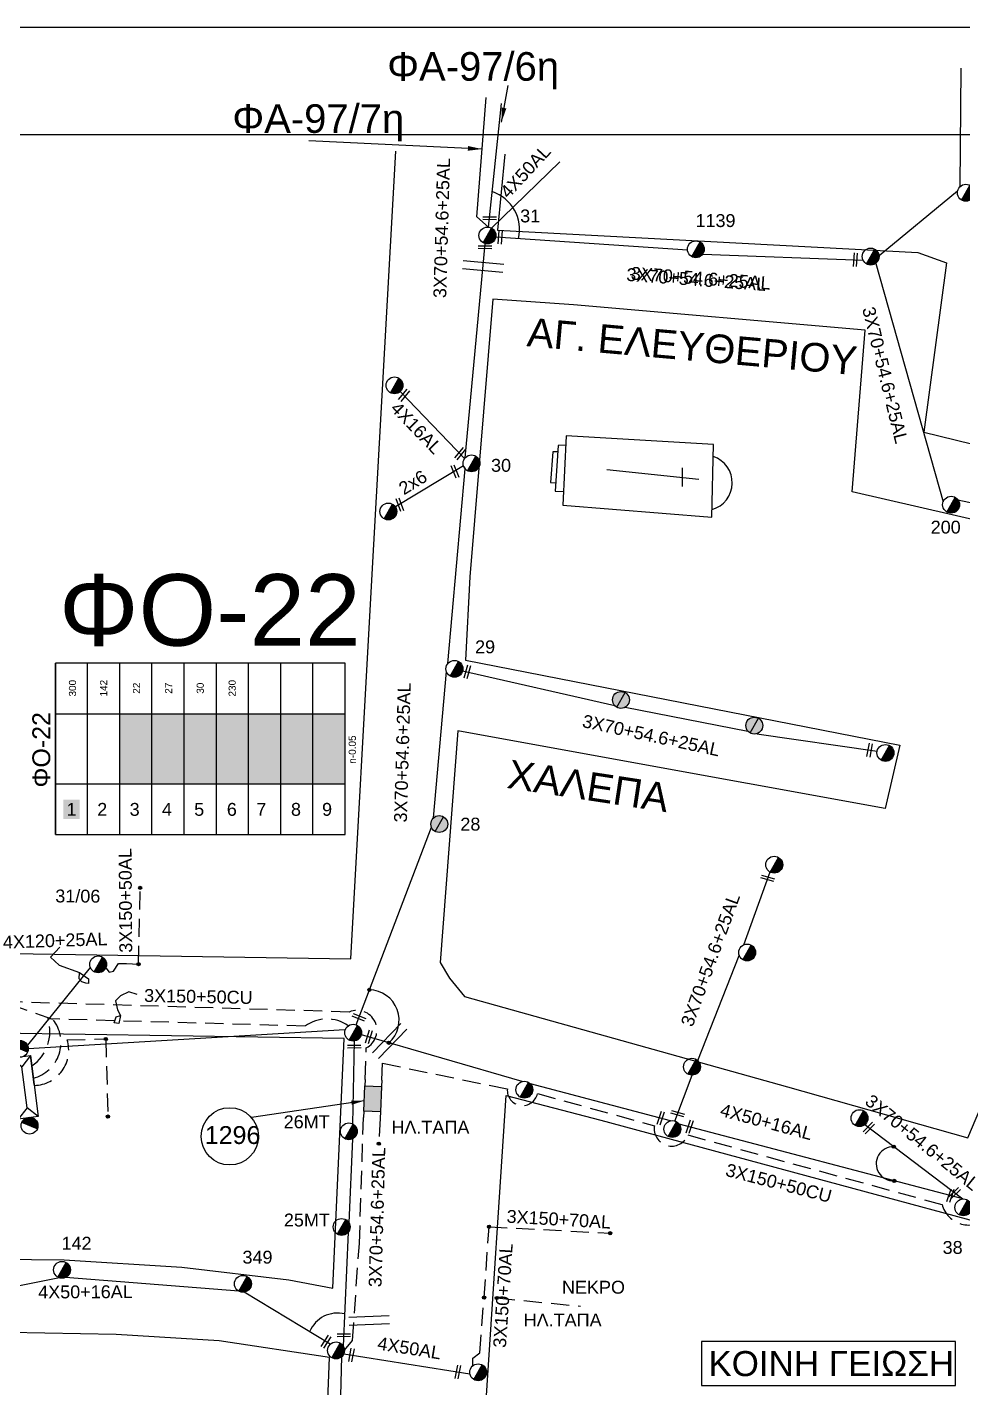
# Model space of a CAD drawing. Header units: millimetres. Extents: x 5016 to 7282, y 2879 to 3911.
# Drawn here: x 5599.3 to 5730.1, y 3714.8 to 3905 of the extents above; entities that cross this region are included whole.
import ezdxf
from ezdxf.enums import TextEntityAlignment as Align

# ---------------------------------------------------------------- set-up
doc = ezdxf.new("R2010")
doc.units = ezdxf.units.MM
doc.linetypes.add('DASHED', pattern=[19.05, 12.7, -6.35])
for name, color, linetype in [('Link Box 4 Διευθύνσεων', 7, 'Continuous'), ('Άγνωστα', 7, 'Continuous'), ('Ασφαλειοκιβώτια Χ.Τ 9 αναχωρήσεων', 7, 'Continuous'), ('Γέφυρες Εναέριου Δικτύου', 7, 'Continuous'), ('Γυμνά εναέρια ΧΤ (3Φ)   4x16AL', 7, 'Continuous'), ('Γυμνά εναέρια ΧΤ (3Φ)   4x50AL', 7, 'Continuous'), ('Γυμνά εναέρια ΧΤ και ΦΟΠ (3Φ)   4x50+16AL', 7, 'Continuous'), ('Επιγραφές - Σχήματα', 7, 'Continuous'), ('Καλώδια ΧΤ   3x150+50AL', 7, 'DASHED'), ('Καλώδια ΧΤ   3x150+50CU', 7, 'DASHED'), ('Μηχανική τομή', 7, 'Continuous'), ('Στύλος Ξύλινος', 7, 'Continuous'), ('Στύλος Ξύλινος @ 1', 7, 'Continuous'), ('Στύλος ΦΜ', 7, 'Continuous'), ('Στύλος ΦΜ @ 1', 7, 'Continuous'), ('Συνδέσεις', 7, 'Continuous'), ('Συνεστραμμένα ΧΤ   3x70+54.6+25 AL', 7, 'SYN_LINE'), ('Συνεστραμμένα ΧΤ   4x120+25 AL', 7, 'SYN_LINE'), ('Τομή', 7, 'Continuous'), ('Υποσταθμός εναέριος 2 στύλων', 7, 'Continuous'), ('Υποσταθμός πόλεως', 7, 'Continuous'), ('Υπόβαθρο ΔΕΗ', 7, 'Continuous'), ('Υπόγεια καλώδια Δικτύου ΧΤ και Παρ. ΧΤ - 3X150+70 AL', 7, 'DASHED')]:
    doc.layers.add(name, color=color, linetype=linetype)
doc.styles.get("Standard").update_dxf_attribs({"font": 'ARIAL.TTF'})
doc.linetypes.add('SYN_LINE', pattern='A,0.5,-0.0001,["/\\/\\/\\/",Standard,S=0.1,R=0,X=0,Y=-0.05],-0.25', length=0.7501)
doc.dimstyles.new('ISO-25', dxfattribs={"dimtxt": 2.5, "dimasz": 1.8, "dimexe": 1.25, "dimexo": 0.625, "dimtad": 1, "dimtxsty": 'Standard', "dimcen": 1.8, "dimadec": 0, "dimazin": 0, "dimtfac": 1, "dimtmove": 0, "dimatfit": 3, "dimfxl": 1.25, "dimarcsym": 0})

# ---------------------------------------------------------------- blocks, each defined once
blk = doc.blocks.new('ΥΠΑΡΧΩΝ ΤΣΙΜΕΝΤΕΝΙΟΣ ΣΤΥΛΟΣ')
at = {"layer": 'Στύλος ΦΜ'}
blk.add_hatch(color=7, dxfattribs=at).paths.add_polyline_path([(-1.29, -2.28, 0.574793), (2.62, 0, 0.268822), (1.3, 2.27)])
at = {"layer": 'Στύλος ΦΜ', "color": 7}
blk.add_line((-1.29, -2.28), (1.3, 2.27), dxfattribs=at)
blk.add_circle((0, 0), 2.62, dxfattribs=at)
at = {"layer": 'Στύλος ΦΜ', "flags": 4}
for tag, p in [('ΑΡΙΘΜΟΣ', (-4.68, 8.05)), ('ΤΥΠΟΣ', (-4.91, 3.03))]:
    blk.add_attdef(tag, p, '', height=4, dxfattribs=at)
blk = doc.blocks.new('ΥΠΟΣΤΑΘΜΟΣ ΕΝΑΕΡΙΟΣ ΕΠΙ 2 ΣΤΥΛΩΝ')
at = {"layer": 'Υποσταθμός εναέριος 2 στύλων', "linetype": 'Continuous'}
for points in [[(-11.97, -2.11, 0.574793), (-8.45, -0.07, 0.268822), (-9.64, 1.98)], [(9.68, -2.15, 0.574793), (13.19, -0.1, 0.268822), (12.01, 1.95)]]:
    blk.add_hatch(color=256, dxfattribs=at).paths.add_polyline_path(points)
for p, q in [((-11.97, -2.11), (-9.64, 1.98)), ((9.68, -2.15), (12.01, 1.95))]:
    blk.add_line(p, q, dxfattribs=at)
for centre in [(-10.81, -0.07), (10.84, -0.1)]:
    blk.add_circle(centre, 2.36, dxfattribs=at)
at = {"layer": 'Υποσταθμός πόλεως', "linetype": 'Continuous', "ltscale": 40}
blk.add_lwpolyline([(-8.57, 2.82), (8.57, 2.82), (8.57, -2.82), (-8.57, -2.82)], close=True, dxfattribs=at)
for points in [[(-5.75, 0), (-8.57, 2.82)], [(-8.57, -2.82), (-5.75, 0)], [(-5.75, 0), (5.75, 0)], [(5.75, 0), (8.57, 2.82)], [(8.57, -2.82), (5.75, 0)]]:
    blk.add_lwpolyline(points, dxfattribs=at)
at = {"layer": 'Υποσταθμός εναέριος 2 στύλων', "ltscale": 40, "flags": 1}
for tag, p in [('ΜΕΤΑΣΧΗΜΑΤΙΣΜΟΣ', (14.09, 2.51)), ('ΙΣΧΥΣ', (14.07, -0.28)), ('ΑΡΙΘΜΟΣ', (14.19, -3))]:
    blk.add_attdef(tag, p, '', height=1.8, dxfattribs=at)
blk = doc.blocks.new('LINK BOX 4 ΑΝΑΧΩΡΗΣΕΩΝ')
at = {"layer": 'Link Box 4 Διευθύνσεων', "ltscale": 40}
blk.add_hatch(color=256, dxfattribs=at).paths.add_polyline_path([(-3.54, 0), (-3.54, -4.67), (3.54, -4.67), (3.54, 0)])
for p, q in [((-3.54, 0), (-5.33, 0)), ((5.33, 0), (3.54, 0)), ((-3.54, -4.67), (-5.33, -4.67)), ((5.33, -4.67), (3.54, -4.67))]:
    blk.add_line(p, q, dxfattribs=at)
blk.add_lwpolyline([(-3.54, -4.67), (-3.54, 0), (3.54, 0), (3.54, -4.67)], close=True, dxfattribs=at)
blk = doc.blocks.new('ΥΠΑΡΧΩΝ ΞΥΛΙΝΟΣ ΣΤΥΛΟΣ')
at = {"layer": 'Στύλος Ξύλινος'}
h = blk.add_hatch(color=7, dxfattribs=at)
h.paths.add_polyline_path([(-2.62, 0, 0.270008), (-1.29, -2.28), (1.3, 2.27, 0.576266)])
h.paths.add_polyline_path([(-1.29, -2.28, 0.574793), (2.62, 0, 0.268822), (1.3, 2.27)])
at = {"layer": 'Στύλος Ξύλινος', "color": 7}
blk.add_line((-1.29, -2.28), (1.3, 2.27), dxfattribs=at)
blk.add_circle((0, 0), 2.62, dxfattribs=at)
at = {"layer": 'Στύλος Ξύλινος', "flags": 4}
for tag, p in [('ΑΡΙΘΜΟΣ', (-4.91, 8.6)), ('ΤΥΠΟΣ', (-4.85, 3.39))]:
    blk.add_attdef(tag, p, '', height=4, dxfattribs=at)
blk = doc.blocks.new('ΑΣΦΑΛΕΙΟΚΙΒΩΤΙΟ ΥΠΟΣΤΑΘΜΟΥ 9 ΑΝΑΧΩΡΗΣΕΩΝ')
at = {"layer": 'Ασφαλειοκιβώτια Χ.Τ 9 αναχωρήσεων', "ltscale": 40}
for p, q in [((-23.8, 40.36), (24.02, 40.36)), ((-9.72, 40.36), (-9.72, -40.64)), ((9.94, 40.36), (9.94, -40.64)), ((-23.8, 31.36), (24.02, 31.36)), ((-23.8, 22.36), (24.02, 22.36)), ((-23.8, 13.36), (24.02, 13.36)), ((-23.8, 4.36), (24.02, 4.36)), ((-23.8, -4.64), (24.02, -4.64)), ((-23.8, -13.64), (24.02, -13.64)), ((-23.8, -22.64), (24.02, -22.64)), ((-23.8, -31.64), (24.02, -31.64))]:
    blk.add_line(p, q, dxfattribs=at)
at = {"layer": 'Ασφαλειοκιβώτια Χ.Τ 9 αναχωρήσεων'}
blk.add_lwpolyline([(-23.8, -40.64), (24.02, -40.64), (24.02, 40.36), (-23.8, 40.36)], close=True, dxfattribs=at)
for s, p in [('1', (-18.61, 37.24)), ('2', (-18.61, 28.67)), ('3', (-18.61, 19.6)), ('4', (-18.61, 10.58)), ('5', (-18.61, 1.57)), ('6', (-18.61, -7.57)), ('7', (-18.61, -15.81)), ('8', (-18.61, -25.5)), ('9', (-18.61, -34.19))]:
    blk.add_text(s, height=3.6, rotation=270, dxfattribs=at).set_placement(p)
at = {"layer": 'Ασφαλειοκιβώτια Χ.Τ 9 αναχωρήσεων', "ltscale": 40}
for tag, height, p in [('ΟΝΟΜΑ', 5, (-0.16, 44.31)), ('ΚΕΙΜΕΝΟ 1', 2, (17.06, 35.59)), ('ΚΕΙΜΕΝΟ 2', 2, (17.06, 26.88)), ('ΚΕΙΜΕΝΟ 3', 2, (17.06, 17.69)), ('ΚΕΙΜΕΝΟ 4', 2, (17.06, 8.71)), ('ΚΕΙΜΕΝΟ 5', 2, (17.06, -0.13)), ('ΚΕΙΜΕΝΟ 6', 2, (17.06, -9.05)), ('ΚΕΙΜΕΝΟ 7', 2, (17.06, -18.13)), ('ΚΕΙΜΕΝΟ 8', 2, (17.06, -26.85)), ('ΚΕΙΜΕΝΟ 9', 2, (17.06, -35.99)), ('ΣΧ', 2, (-0.1, -42.64))]:
    blk.add_attdef(tag, text='', height=height, dxfattribs=at).set_placement(p, align=Align.MIDDLE_CENTER)
blk = doc.blocks.new('ΜΗΧΑΝΙΚΗ ΤΟΜΗ')
at = {"layer": 'Μηχανική τομή', "ltscale": 40}
for p, q in [((-1.89, 0.78), (1.89, 0.78)), ((1.89, 0), (-1.89, 0))]:
    blk.add_line(p, q, dxfattribs=at)
blk = doc.blocks.new('ΤΟΜΗ')
at = {"layer": 'Τομή', "ltscale": 40}
for p, q in [((-5.68, 0), (5.68, 0)), ((5.68, -2.33), (-5.68, -2.33))]:
    blk.add_line(p, q, dxfattribs=at)
blk = doc.blocks.new('_ΣΥΝΔΕΣΗ')
at = {"layer": 'Συνδέσεις', "linetype": 'SYN_LINE', "ltscale": 40}
blk.add_hatch(color=256, dxfattribs=at).paths.add_polyline_path([(0.5, -0.01, 1), (-0.5, -0.01, 1)])
at = {"layer": 'Συνδέσεις'}
blk.add_circle((0, -0.01), 0.5, dxfattribs=at)

msp = doc.modelspace()

# ---------------------------------------------------------------- hatches: boundary and pattern name
at = {"layer": 'Ασφαλειοκιβώτια Χ.Τ 9 αναχωρήσεων', "lineweight": -3}
for color, points in [(6, [(5616.73, 3809.01), (5612.23, 3809.01), (5612.23, 3799.18), (5616.73, 3799.18)]), (85, [(5621.23, 3809.01), (5616.73, 3809.01), (5616.73, 3799.18), (5621.23, 3799.18)]), (5, [(5625.73, 3809.01), (5621.23, 3809.01), (5621.23, 3799.18), (5625.73, 3799.18)]), (1, [(5630.23, 3809.01), (5625.73, 3809.01), (5625.73, 3799.18), (5630.23, 3799.18)]), (30, [(5634.73, 3809.01), (5630.23, 3809.01), (5630.23, 3799.18), (5634.73, 3799.18)]), (2, [(5639.23, 3809.01), (5634.73, 3809.01), (5634.73, 3799.18), (5639.23, 3799.18)]), (62, [(5643.73, 3809.01), (5639.23, 3809.01), (5639.23, 3799.18), (5643.73, 3799.18)]), (27, [(5604.34, 3794.28), (5606.64, 3794.28), (5606.64, 3796.99), (5604.34, 3796.99)])]:
    msp.add_hatch(color=color, dxfattribs=at).paths.add_polyline_path(points)

# ---------------------------------------------------------------- linework, layer by layer
at = {"layer": 'Άγνωστα', "color": 27, "lineweight": -3}
for points in [[(5660.28, 3843.63), (5650.77, 3837.9)], [(5643.05, 3710), (5643.29, 3719.18)]]:
    msp.add_lwpolyline(points, dxfattribs=at)
at = {"layer": 'Άγνωστα', "lineweight": -3}
for points in [[(5660.33, 3843.51), (5660.53, 3843.21)], [(5600.26, 3757.16), (5599.74, 3761.21)]]:
    msp.add_lwpolyline(points, dxfattribs=at)
at = {"layer": 'Άγνωστα', "linetype": 'DASHED', "lineweight": -3, "ltscale": 0.2}
msp.add_lwpolyline([(5664.93, 3727.34), (5664.93, 3727.34), (5676.64, 3726.2)], dxfattribs=at)
at = {"layer": 'Γέφυρες Εναέριου Δικτύου', "lineweight": -3}
for centre, radius, start, end in [((5662.52, 3876.69), 5.58, 346.8547, 71.3154), ((5647.03, 3766.17), 4.24, 311.8112, 88.8473), ((5642.66, 3721.03), 4.2, 75.8479, 157.8618)]:
    msp.add_arc(centre, radius, start, end, dxfattribs=at)
at = {"layer": 'Γυμνά εναέρια ΧΤ (3Φ)   4x16AL', "color": 27, "lineweight": -3}
msp.add_lwpolyline([(5651.44, 3854.04), (5660.44, 3844.69)], dxfattribs=at)
at = {"layer": 'Γυμνά εναέρια ΧΤ (3Φ)   4x50AL', "color": 2, "linetype": 'SYN_LINE', "lineweight": -3, "ltscale": 10}
msp.add_lwpolyline([(5664.21, 3876.86), (5673.75, 3886.13)], dxfattribs=at)
at = {"layer": 'Γυμνά εναέρια ΧΤ (3Φ)   4x50AL', "color": 27, "lineweight": -3}
msp.add_lwpolyline([(5643.53, 3719.52), (5661.16, 3716.72)], dxfattribs=at)
at = {"layer": 'Γυμνά εναέρια ΧΤ και ΦΟΠ (3Φ)   4x50+16AL', "color": 85, "lineweight": -3}
for points in [[(5729.39, 3838.91), (5739.53, 3836.75)], [(5643.73, 3764.75), (5643.71, 3764.83), (5599.43, 3762.17)], [(5668.48, 3757.58), (5646, 3764.13)], [(5689.21, 3752.1), (5669.63, 3757.26)], [(5730.08, 3741.18), (5690.41, 3751.65)]]:
    msp.add_lwpolyline(points, dxfattribs=at)
at = {"layer": 'Γυμνά εναέρια ΧΤ και ΦΟΠ (3Φ)   4x50+16AL', "color": 27, "lineweight": -3}
for points in [[(5603.8, 3730.15), (5570.35, 3723.5)], [(5628.91, 3728.27), (5628.86, 3728.3), (5604.63, 3730.2)], [(5641.65, 3720.87), (5629.62, 3728.16)]]:
    msp.add_lwpolyline(points, dxfattribs=at)
at = {"layer": 'Επιγραφές - Σχήματα', "lineweight": -3}
for points in [[(5015.89, 3904.96), (7057.63, 3904.96), (7057.63, 2878.51), (5015.89, 2878.51)], [(5030.89, 3889.96), (7042.63, 3889.96), (7042.63, 2893.51), (5030.89, 2893.51)]]:
    msp.add_lwpolyline(points, close=True, dxfattribs=at)
for points in [[(5603.84, 3776.37), (5602.52, 3774.97), (5603.77, 3773.88), (5606.59, 3772.85), (5607.84, 3771.95), (5607.87, 3771.3), (5607.5, 3771.34), (5606.91, 3771.51), (5606.53, 3771.95), (5606.59, 3772.85)], [(5614.65, 3769.78), (5613.51, 3770.15), (5612.31, 3769.56), (5611.63, 3768.85), (5611.89, 3767.62), (5612.34, 3766.82), (5612.08, 3765.69), (5611.42, 3765.78), (5611.74, 3766.63), (5612.34, 3766.82)]]:
    msp.add_lwpolyline(points, dxfattribs=at)
at = {"layer": 'Επιγραφές - Σχήματα', "color": 190, "lineweight": -3}
msp.add_lwpolyline([(5693.56, 3715.09), (5729.07, 3715.09), (5729.07, 3721.27), (5693.56, 3721.27)], close=True, dxfattribs=at)
at = {"layer": 'Επιγραφές - Σχήματα', "lineweight": -3}
msp.add_circle((5627.6, 3749.93), 4, dxfattribs=at)
msp.add_arc((5720.36, 3746.1), 2.39, 88.109, 273.2179, dxfattribs=at)
at = {"layer": 'Καλώδια ΧΤ   3x150+50AL', "color": 1, "lineweight": -3, "ltscale": 0.2}
msp.add_lwpolyline([(5600.15, 3758.06, 0.541879), (5602.89, 3766.26), (5592.54, 3769.87), (5566.53, 3770.55), (5566.96, 3775.86), (5573.15, 3783.41), (5573.15, 3783.41), (5578.89, 3786.77), (5580.76, 3784.43, 0.755651), (5582.47, 3782.24), (5586.01, 3777.14), (5587.4, 3776.06), (5588.66, 3775.99)], format="xyb", dxfattribs=at)
at = {"layer": 'Καλώδια ΧΤ   3x150+50AL', "color": 62, "lineweight": -3, "ltscale": 0.2}
msp.add_lwpolyline([(5610.27, 3773.47), (5610.73, 3772.9), (5611.33, 3773.03), (5612.05, 3774.07), (5613.16, 3774.09), (5614.85, 3774), (5615.08, 3784.67)], dxfattribs=at)
at = {"layer": 'Καλώδια ΧΤ   3x150+50AL', "color": 2, "lineweight": -3, "ltscale": 0.2}
msp.add_lwpolyline([(5600.28, 3757.05, 0.496981), (5604.87, 3763.41), (5610.27, 3763.54), (5610.57, 3752.7)], format="xyb", dxfattribs=at)
at = {"layer": 'Καλώδια ΧΤ   3x150+50CU', "color": 27, "lineweight": -3, "ltscale": 0.2}
msp.add_lwpolyline([(5644.17, 3765.38, 0.322058), (5638.13, 3765.34), (5602.14, 3766.35, -0.338151), (5599.93, 3759.77, 2.95301)], format="xyb", dxfattribs=at)
at = {"layer": 'Καλώδια ΧΤ   3x150+50CU', "color": 30, "lineweight": -3, "ltscale": 0.2}
msp.add_lwpolyline([(5648.86, 3757.78), (5648.96, 3760.14), (5666.41, 3756.55, 0.93092), (5670.62, 3755.9), (5686.98, 3751.42, 0.908402), (5691.63, 3750.12), (5727.18, 3740.4, 0.57178), (5733.59, 3738.62, -14.738348)], format="xyb", dxfattribs=at)
msp.add_lwpolyline([(5643.64, 3720.04), (5644.74, 3721.4), (5645.73, 3734.94), (5646.29, 3752.56)], dxfattribs=at)
at = {"layer": 'Καλώδια ΧΤ   3x150+50CU', "color": 27, "lineweight": -3, "ltscale": 0.2}
msp.add_lwpolyline([(5648.62, 3752.45), (5648.43, 3748.91)], dxfattribs=at)
at = {"layer": 'Συνεστραμμένα ΧΤ   3x70+54.6+25 AL', "color": 85, "lineweight": -3, "ltscale": 20}
for points in [[(5729.72, 3882.7), (5729.72, 3882.7), (5729.83, 3899.22)], [(5663.78, 3877.01), (5665.6, 3894.29)], [(5664.78, 3875.64), (5691.59, 3873.82)], [(5693.72, 3873.24), (5716.13, 3872.41)], [(5717.9, 3871.95), (5727.33, 3838.61)], [(5693.04, 3760.51), (5698.82, 3775.23)], [(5689.84, 3752.06), (5692.23, 3758.48)], [(5716.37, 3751.57), (5730.08, 3741.18)]]:
    msp.add_lwpolyline(points, dxfattribs=at)
at = {"layer": 'Συνεστραμμένα ΧΤ   3x70+54.6+25 AL', "color": 2, "lineweight": -3, "ltscale": 20}
msp.add_lwpolyline([(5663.78, 3877.01), (5662.16, 3878.45), (5663.46, 3895.14)], dxfattribs=at)
at = {"layer": 'Συνεστραμμένα ΧΤ   3x70+54.6+25 AL', "color": 85, "lineweight": -3, "ltscale": 10}
for points in [[(5718.37, 3873.06), (5729.35, 3882.08)], [(5699.45, 3776.71), (5703.14, 3786.88)]]:
    msp.add_lwpolyline(points, dxfattribs=at)
at = {"layer": 'Συνεστραμμένα ΧΤ   3x70+54.6+25 AL', "color": 27, "lineweight": -3, "ltscale": 20}
for points in [[(5660.52, 3844.78), (5660.52, 3844.78), (5663.31, 3874.7)], [(5658.1, 3816.02), (5660.53, 3843.21)], [(5660.16, 3815.02), (5681.42, 3810.14)], [(5656.08, 3794.44), (5657.89, 3814.89)], [(5682.87, 3809.9), (5700.04, 3806.56)], [(5701.29, 3806.21), (5718.11, 3803.77)], [(5645.25, 3765.53), (5655.8, 3793.14), (5655.8, 3793.14)], [(5644.91, 3751.6), (5644.83, 3751.65), (5645.03, 3763.26)], [(5644.28, 3737.82), (5644.83, 3749.6)], [(5643.49, 3720.58), (5644.18, 3736.55)]]:
    msp.add_lwpolyline(points, dxfattribs=at)
at = {"layer": 'Συνεστραμμένα ΧΤ   4x120+25 AL', "color": 62, "lineweight": -3, "ltscale": 10}
msp.add_lwpolyline([(5608.11, 3773.54), (5599.31, 3762.68)], dxfattribs=at)
at = {"layer": 'Υπόβαθρο ΔΕΗ', "lineweight": -3}
for points in [[(5534.08, 3889.96), (5544.96, 3865.48), (5555.52, 3845.19), (5566.55, 3823.24), (5566.55, 3823.24), (5580.46, 3796.18), (5594.17, 3775.54), (5644.53, 3774.72), (5647.38, 3826), (5650.84, 3887.65)], [(5666.06, 3887.22), (5665.02, 3876.57), (5723.8, 3873.46), (5723.8, 3873.46), (5727.81, 3872.04), (5724.65, 3848.36), (5767.44, 3837.86), (5783.91, 3887.35)], [(5764.1, 3829.06), (5742.56, 3833.6), (5714.62, 3840.04), (5716.42, 3862.62), (5675.65, 3866.15), (5664.4, 3866.93), (5661.18, 3828.13), (5660.57, 3816.48), (5721.28, 3804.63), (5719.24, 3795.75), (5680.72, 3802.76), (5680.72, 3802.76), (5659.48, 3806.6), (5657.03, 3774.24), (5658.32, 3772.03), (5660.43, 3769.5), (5705.59, 3756.84), (5730.77, 3749.74), (5750.37, 3795.91), (5764.1, 3829.06)], [(5674.63, 3847.84), (5674.17, 3838.16), (5694.99, 3836.48), (5695.22, 3846.62), (5674.63, 3847.84)], [(5673.44, 3845.62), (5672.76, 3845.63), (5672.42, 3841.32), (5673.17, 3841.27)], [(5674.57, 3846.54), (5673.5, 3846.49), (5673.1, 3840.13), (5674.26, 3840.08)], [(5680.3, 3843.12), (5693.16, 3841.78)], [(5690.87, 3843.39), (5690.87, 3840.77)], [(5545.99, 3767.56), (5539.57, 3729.65), (5567.31, 3732.22), (5586.19, 3732.84), (5604.47, 3732.68), (5620.9, 3731.66), (5635.86, 3729.89), (5642.02, 3728.72), (5643.6, 3763.6), (5595.27, 3764.37), (5563.64, 3765.03), (5545.99, 3767.56), (5533.76, 3769.53)], [(5868.98, 3650.86), (5936.29, 3607.55), (5953.08, 3598.11), (5932.72, 3555.47), (5874.35, 3576.48), (5837.48, 3589.59), (5833.76, 3579.53), (5874.13, 3565.15), (5929.71, 3546.05), (5919.42, 3512.31), (5873.5, 3528.36), (5845.06, 3538.37), (5788.27, 3557.74), (5755.24, 3571.68), (5719.19, 3585.14), (5694.15, 3593.49), (5673.12, 3599.85), (5656.65, 3603.78), (5661.16, 3675.04), (5663.49, 3713.7), (5666.22, 3755.63), (5679.48, 3752.2), (5770.6, 3727.61), (5766.95, 3713.7)], [(5538.27, 3719.29), (5534.67, 3701.05), (5537.74, 3700.12), (5597.15, 3700.73), (5640.84, 3701.07), (5641.53, 3719.02), (5626.12, 3721.33), (5611.74, 3722.22), (5586.73, 3722.68), (5564.77, 3721.66), (5538.27, 3719.29)]]:
    msp.add_lwpolyline(points, dxfattribs=at)
msp.add_arc((5693.98, 3841.27), 3.87, 285.6152, 71.8, dxfattribs=at)
at = {"layer": 'Υπόγεια καλώδια Δικτύου ΧΤ και Παρ. ΧΤ - 3X150+70 AL', "color": 5, "lineweight": -3, "ltscale": 0.2}
msp.add_lwpolyline([(5646.53, 3757.88), (5646.69, 3762.3, 0.961082), (5644.31, 3767.31), (5594.97, 3768.79), (5564.79, 3769.43), (5565.5, 3776.47), (5565.5, 3776.47), (5572.2, 3785.41), (5580.44, 3789.77), (5578.73, 3792.3)], format="xyb", dxfattribs=at)
at = {"layer": 'Υπόγεια καλώδια Δικτύου ΧΤ και Παρ. ΧΤ - 3X150+70 AL', "color": 27, "lineweight": -3, "ltscale": 0.2}
msp.add_lwpolyline([(5661.56, 3717.86), (5661.56, 3718.92), (5662.55, 3719.65), (5663.16, 3727.4), (5663.85, 3737.3), (5680.78, 3736.39)], dxfattribs=at)

# ---------------------------------------------------------------- block references
at = {"layer": 'Link Box 4 Διευθύνσεων', "lineweight": -3, "xscale": 0.4999999999999482, "yscale": 0.4999999999999482, "zscale": 0.4999999999999482, "rotation": 87.40591045116676}
msp.add_blockref('LINK BOX 4 ΑΝΑΧΩΡΗΣΕΩΝ', (5646.41, 3755.22), dxfattribs=at)
at = {"layer": 'Ασφαλειοκιβώτια Χ.Τ 9 αναχωρήσεων', "lineweight": -3, "xscale": 0.5, "yscale": 0.5, "zscale": 0.5, "rotation": 90}
msp.add_blockref('ΑΣΦΑΛΕΙΟΚΙΒΩΤΙΟ ΥΠΟΣΤΑΘΜΟΥ 9 ΑΝΑΧΩΡΗΣΕΩΝ', (5623.41, 3804.04), dxfattribs=at).add_auto_attribs({'ΟΝΟΜΑ': 'ΦΟ-22', 'ΣΧ': 'n-0.05', 'ΚΕΙΜΕΝΟ 2': '142', 'ΚΕΙΜΕΝΟ 1': '300', 'ΚΕΙΜΕΝΟ 3': '22', 'ΚΕΙΜΕΝΟ 4': '27', 'ΚΕΙΜΕΝΟ 5': '30', 'ΚΕΙΜΕΝΟ 6': '230'})
at = {"layer": 'Μηχανική τομή', "lineweight": -3}
for p, xscale, yscale, zscale, rotation in [((5663.94, 3878.45), 0.4999999999998208, 0.4999999999998208, 0.4999999999998208, 179.6638358850386), ((5665.6, 3875.58), 0.4999999999998343, 0.4999999999998343, 0.4999999999998343, 85.84795378965917), ((5663.29, 3874.4), 0.4999999999998208, 0.4999999999998208, 0.4999999999998208, 179.6638358850386), ((5715.24, 3872.44), 0.4999999999998343, 0.4999999999998343, 0.4999999999998343, 85.84795378965917), ((5651.81, 3853.64), 0.4999999999998414, 0.4999999999998414, 0.4999999999998414, 230.3856702786763), ((5659.67, 3845.49), 0.4999999999998414, 0.4999999999998414, 0.4999999999998414, 230.3856702786763), ((5658.9, 3842.79), 0.4999999999996998, 0.4999999999996998, 0.4999999999996998, 291.0225416586474), ((5651.2, 3838.16), 0.4999999999996998, 0.4999999999996998, 0.4999999999996998, 291.0225416586474), ((5660.62, 3814.91), 0.4999999999997571, 0.4999999999997571, 0.4999999999997571, 254.1791106452644), ((5716.86, 3803.95), 0.4999999999997007, 0.4999999999997007, 0.4999999999997007, 258.9335047382687), ((5702.75, 3785.8), 0.4999999999998382, 0.4999999999998382, 0.4999999999998382, 343.3507120019266), ((5645.58, 3766.39), 0.4999999999997286, 0.4999999999997286, 0.4999999999997286, 338.6354787106545), ((5647.22, 3763.78), 0.4999999999996403, 0.4999999999996403, 0.4999999999996403, 72.05658553480758), ((5647.22, 3763.78), 0.4999999999996403, 0.4999999999996403, 0.4999999999996403, 72.05658553480758), ((5645.01, 3762.29), 0.4999999999996537, 0.4999999999996537, 0.4999999999996537, 1.070079682174826), ((5688.02, 3752.41), 0.4999999999996403, 0.4999999999996403, 0.4999999999996403, 72.05658553480758), ((5690.16, 3752.92), 0.4999999999998382, 0.4999999999998382, 0.4999999999998382, 343.3507120019266), ((5692.08, 3751.21), 0.4999999999996403, 0.4999999999996403, 0.4999999999996403, 72.05658553480758), ((5716.81, 3751.24), 0.4999999999996989, 0.4999999999996989, 0.4999999999996989, 225.5951989790213), ((5728.81, 3742.14), 0.4999999999996702, 0.4999999999996702, 0.4999999999996702, 224.3467331449228), ((5728.53, 3741.59), 0.4999999999996403, 0.4999999999996403, 0.4999999999996403, 72.05658553480758), ((5641.22, 3721.13), 0.5000000000000299, 0.5000000000000299, 0.5000000000000299, 56.3598473190611), ((5643.55, 3721.94), 0.4999999999996537, 0.4999999999996537, 0.4999999999996537, 1.070079682174826), ((5644.8, 3719.32), 0.5000000000000059, 0.5000000000000059, 0.5000000000000059, 79.42050273566457), ((5659.68, 3716.96), 0.5000000000000059, 0.5000000000000059, 0.5000000000000059, 79.42050273566457)]:
    msp.add_blockref('ΜΗΧΑΝΙΚΗ ΤΟΜΗ', p, dxfattribs=dict(at, xscale=xscale, yscale=yscale, zscale=zscale, rotation=rotation))
at = {"layer": 'Στύλος Ξύλινος @ 1', "lineweight": -3, "ltscale": 40, "xscale": 0.4499999999998181, "yscale": 0.4499999999998181, "zscale": 0.4499999999998181}
for p in [(5682.29, 3810.93), (5700.93, 3807.34)]:
    msp.add_blockref('ΥΠΑΡΧΩΝ ΞΥΛΙΝΟΣ ΣΤΥΛΟΣ', p, dxfattribs=at)
at = {"layer": 'Στύλος Ξύλινος @ 1', "lineweight": -3, "ltscale": 40}
ref = msp.add_blockref('ΥΠΑΡΧΩΝ ΞΥΛΙΝΟΣ ΣΤΥΛΟΣ', (5656.89, 3793.58), dxfattribs=dict(at, xscale=0.4499999999998181, yscale=0.4499999999998181, zscale=0.4499999999998181))
ref.add_attrib('ΤΥΠΟΣ', '28', (5659.84, 3792.67), dxfattribs={"layer": 'Στύλος Ξύλινος', "height": 1.8, "flags": 4})
at = {"layer": 'Στύλος ΦΜ @ 1', "lineweight": -3, "ltscale": 40, "xscale": 0.4499999999998181, "yscale": 0.4499999999998181, "zscale": 0.4499999999998181}
for p in [(5730.5, 3881.82), (5717.2, 3872.9), (5650.64, 3854.9), (5649.77, 3837.27), (5719.26, 3803.52), (5703.72, 3787.9), (5609.21, 3773.97), (5699.93, 3775.63), (5644.86, 3764.42), (5692.22, 3759.66), (5668.78, 3756.45), (5715.63, 3752.48), (5689.47, 3750.95), (5642.46, 3720.01), (5662.32, 3716.95)]:
    msp.add_blockref('ΥΠΑΡΧΩΝ ΤΣΙΜΕΝΤΕΝΙΟΣ ΣΤΥΛΟΣ', p, dxfattribs=at)
at = {"layer": 'Στύλος ΦΜ @ 1', "lineweight": -3, "ltscale": 40}
ref = msp.add_blockref('ΥΠΑΡΧΩΝ ΤΣΙΜΕΝΤΕΝΙΟΣ ΣΤΥΛΟΣ', (5663.62, 3875.84), dxfattribs=dict(at, xscale=0.4499999999998181, yscale=0.4499999999998181, zscale=0.4499999999998181))
ref.add_attrib('ΤΥΠΟΣ', '31', (5668.2, 3877.68), dxfattribs={"layer": 'Στύλος ΦΜ', "height": 1.8, "flags": 4})
ref = msp.add_blockref('ΥΠΑΡΧΩΝ ΤΣΙΜΕΝΤΕΝΙΟΣ ΣΤΥΛΟΣ', (5692.76, 3873.92), dxfattribs=dict(at, xscale=0.4499999999998181, yscale=0.4499999999998181, zscale=0.4499999999998181))
ref.add_attrib('ΤΥΠΟΣ', '1139', (5692.71, 3877.03), dxfattribs={"layer": 'Στύλος ΦΜ', "height": 1.8, "flags": 4})
ref = msp.add_blockref('ΥΠΑΡΧΩΝ ΤΣΙΜΕΝΤΕΝΙΟΣ ΣΤΥΛΟΣ', (5661.4, 3844), dxfattribs=dict(at, xscale=0.4499999999998181, yscale=0.4499999999998181, zscale=0.4499999999998181))
ref.add_attrib('ΤΥΠΟΣ', '30', (5664.13, 3842.82), dxfattribs={"layer": 'Στύλος ΦΜ', "height": 1.8, "flags": 4})
ref = msp.add_blockref('ΥΠΑΡΧΩΝ ΤΣΙΜΕΝΤΕΝΙΟΣ ΣΤΥΛΟΣ', (5728.44, 3838.22), dxfattribs=dict(at, xscale=0.4499999999998181, yscale=0.4499999999998181, zscale=0.4499999999998181))
ref.add_attrib('ΤΥΠΟΣ', '200', (5725.59, 3834.18), dxfattribs={"layer": 'Στύλος ΦΜ', "height": 1.8, "flags": 4})
ref = msp.add_blockref('ΥΠΑΡΧΩΝ ΤΣΙΜΕΝΤΕΝΙΟΣ ΣΤΥΛΟΣ', (5659.01, 3815.27), dxfattribs=dict(at, xscale=0.4499999999998181, yscale=0.4499999999998181, zscale=0.4499999999998181))
ref.add_attrib('ΤΥΠΟΣ', '29', (5661.9, 3817.45), dxfattribs={"layer": 'Στύλος ΦΜ', "height": 1.8, "flags": 4})
ref = msp.add_blockref('ΥΠΑΡΧΩΝ ΤΣΙΜΕΝΤΕΝΙΟΣ ΣΤΥΛΟΣ', (5644.25, 3750.63), dxfattribs=dict(at, xscale=0.4499999999998181, yscale=0.4499999999998181, zscale=0.4499999999998181))
ref.add_attrib('ΤΥΠΟΣ', '26MT', (5635.14, 3751.06), dxfattribs={"layer": 'Στύλος ΦΜ', "height": 1.8, "flags": 4})
ref = msp.add_blockref('ΥΠΑΡΧΩΝ ΤΣΙΜΕΝΤΕΝΙΟΣ ΣΤΥΛΟΣ', (5730.15, 3740), dxfattribs=dict(at, xscale=0.4499999999998181, yscale=0.4499999999998181, zscale=0.4499999999998181))
ref.add_attrib('ΤΥΠΟΣ', '38', (5727.26, 3733.5), dxfattribs={"layer": 'Στύλος ΦΜ', "height": 1.8, "flags": 4})
ref = msp.add_blockref('ΥΠΑΡΧΩΝ ΤΣΙΜΕΝΤΕΝΙΟΣ ΣΤΥΛΟΣ', (5643.24, 3737.26), dxfattribs=dict(at, xscale=0.4499999999998181, yscale=0.4499999999998181, zscale=0.4499999999998181))
ref.add_attrib('ΤΥΠΟΣ', '25MT', (5635.17, 3737.33), dxfattribs={"layer": 'Στύλος ΦΜ', "height": 1.8, "flags": 4})
ref = msp.add_blockref('ΥΠΑΡΧΩΝ ΤΣΙΜΕΝΤΕΝΙΟΣ ΣΤΥΛΟΣ', (5604.15, 3731.27), dxfattribs=dict(at, xscale=0.4499999999998181, yscale=0.4499999999998181, zscale=0.4499999999998181))
ref.add_attrib('ΤΥΠΟΣ', '142', (5604.09, 3734.09), dxfattribs={"layer": 'Στύλος ΦΜ', "height": 1.8, "flags": 4})
ref = msp.add_blockref('ΥΠΑΡΧΩΝ ΤΣΙΜΕΝΤΕΝΙΟΣ ΣΤΥΛΟΣ', (5629.44, 3729.32), dxfattribs=dict(at, xscale=0.4499999999998181, yscale=0.4499999999998181, zscale=0.4499999999998181))
ref.add_attrib('ΤΥΠΟΣ', '349', (5629.38, 3732.14), dxfattribs={"layer": 'Στύλος ΦΜ', "height": 1.8, "flags": 4})
at = {"layer": 'Συνδέσεις', "lineweight": -3, "xscale": 0.4499999999998181, "yscale": 0.4499999999998181, "zscale": 0.4499999999998181}
for p in [(5615.08, 3784.67), (5614.85, 3774), (5647.11, 3770.41), (5610.27, 3763.54), (5649.85, 3763.01), (5610.57, 3752.7), (5648.43, 3748.91), (5720.44, 3748.49), (5720.49, 3743.71), (5663.85, 3737.3), (5680.78, 3736.39), (5663.16, 3727.4), (5664.93, 3727.34)]:
    msp.add_blockref('_ΣΥΝΔΕΣΗ', p, dxfattribs=at)
at = {"layer": 'Τομή', "lineweight": -3}
for p, xscale, yscale, zscale, rotation in [((5662.96, 3870.93), 0.4999999999997375, 0.4999999999997375, 0.4999999999997375, 174.8060611744961), ((5650.39, 3762.85), 0.4999999999996843, 0.4999999999996843, 0.4999999999996843, 225.9158080846644), ((5650.39, 3762.85), 0.4999999999996843, 0.4999999999996843, 0.4999999999996843, 225.9158080846644), ((5647.11, 3723.61), 0.4999999999997313, 0.4999999999997313, 0.4999999999997313, 182.0421976190609)]:
    msp.add_blockref('ΤΟΜΗ', p, dxfattribs=dict(at, xscale=xscale, yscale=yscale, zscale=zscale, rotation=rotation))
at = {"layer": 'Υποσταθμός εναέριος 2 στύλων', "lineweight": -3, "xscale": 0.50000000000003, "yscale": 0.50000000000003, "zscale": 0.50000000000003, "rotation": 97.3244519989179}
msp.add_blockref('ΥΠΟΣΤΑΘΜΟΣ ΕΝΑΕΡΙΟΣ ΕΠΙ 2 ΣΤΥΛΩΝ', (5598.89, 3756.78), dxfattribs=at)

# ---------------------------------------------------------------- texts
at = {"layer": 'Γυμνά εναέρια ΧΤ (3Φ)   4x16AL', "color": 7, "lineweight": -3, "insert": (5651.24, 3852.8), "char_height": 1.8, "width": 168.3718, "attachment_point": 1, "rotation": 314.122}
msp.add_mtext('4X16AL', dxfattribs=at)
at = {"layer": 'Γυμνά εναέρια ΧΤ (3Φ)   4x50AL', "color": 7, "lineweight": -3, "char_height": 1.8, "width": 168.3718, "attachment_point": 1}
for insert, rotation in [((5665.23, 3882.13), 47.2174), ((5648.44, 3721.93), 350.9256)]:
    msp.add_mtext('4X50AL', dxfattribs=dict(at, insert=insert, rotation=rotation))
at = {"layer": 'Γυμνά εναέρια ΧΤ και ΦΟΠ (3Φ)   4x50+16AL', "color": 7, "lineweight": -3, "char_height": 1.8, "width": 168.3718, "attachment_point": 1}
for insert, rotation in [((5696.49, 3754.55), 344.9253), ((5600.82, 3729.07), 0.2311)]:
    msp.add_mtext('4X50+16AL', dxfattribs=dict(at, insert=insert, rotation=rotation))
at = {"layer": 'Επιγραφές - Σχήματα', "color": 7, "lineweight": -3, "attachment_point": 1}
for s, insert, char_height, width in [('ΦΑ-97/6η', (5649.61, 3901.48), 4, 168.3718), ('ΦΑ-97/7η', (5627.96, 3894.19), 4, 168.3718), ('ΦΟ-22', (5603.71, 3828.51), 10, 46.1362), ('ΗΛ.ΤΑΠΑ', (5650.2, 3752.11), 1.8, 168.3718), ('ΝΕΚΡΟ', (5674.05, 3729.74), 1.8, 168.3718), ('ΗΛ.ΤΑΠΑ', (5668.69, 3725.16), 1.8, 168.3718)]:
    msp.add_mtext(s, dxfattribs=dict(at, insert=insert, char_height=char_height, width=width))
at = {"layer": 'Επιγραφές - Σχήματα', "color": 7, "lineweight": -3, "width": 168.3718, "attachment_point": 1}
for s, insert, char_height, rotation in [('ΑΓ. ΕΛΕΥΘΕΡΙΟΥ', (5669.4, 3864.37), 4, 354.9528), ('2x6', (5651, 3841.04), 1.8, 31.8083), ('ΧΑΛΕΠΑ', (5666.83, 3802.6), 4, 351.3317), ('31/06', (5603.22, 3784.43), 1.8, 359.7128)]:
    msp.add_mtext(s, dxfattribs=dict(at, insert=insert, char_height=char_height, rotation=rotation))
at = {"layer": 'Επιγραφές - Σχήματα', "lineweight": -3, "insert": (5624.11, 3751.36), "char_height": 2.5, "width": 9.2843, "attachment_point": 1}
msp.add_mtext('1296', dxfattribs=at)
at = {"layer": 'Επιγραφές - Σχήματα', "color": 190, "lineweight": -3, "insert": (5694.51, 3719.92), "char_height": 3.5, "width": 35.1311, "attachment_point": 1}
msp.add_mtext('KOINH ΓΕΙΩΣΗ', dxfattribs=at)
at = {"layer": 'Καλώδια ΧΤ   3x150+50AL', "color": 7, "lineweight": -3, "insert": (5612.17, 3775.59), "char_height": 1.8, "width": 168.3718, "attachment_point": 1, "rotation": 90.4277}
msp.add_mtext('3X150+50AL', dxfattribs=at)
at = {"layer": 'Καλώδια ΧΤ   3x150+50CU', "color": 7, "lineweight": -3, "char_height": 1.8, "width": 168.3718, "attachment_point": 1}
for insert, rotation in [((5615.65, 3770.53), 358.8624), ((5697.24, 3746.18), 345.45)]:
    msp.add_mtext('3X150+50CU', dxfattribs=dict(at, insert=insert, rotation=rotation))
at = {"layer": 'Συνεστραμμένα ΧΤ   3x70+54.6+25 AL', "color": 7, "lineweight": -3, "char_height": 1.8, "width": 168.3718, "attachment_point": 1}
for insert, rotation in [((5656.06, 3867.13), 88.4081), ((5683.13, 3871.31), 355.8335), ((5683.75, 3871.49), 355.8335), ((5717.75, 3866.05), 283.8663), ((5650.56, 3793.83), 88.4081), ((5677.15, 3808.92), 347.802), ((5690.6, 3765.72), 70.0005), ((5717.39, 3755.95), 320.9299), ((5647.01, 3728.88), 88.4081)]:
    msp.add_mtext('3X70+54.6+25AL', dxfattribs=dict(at, insert=insert, rotation=rotation))
at = {"layer": 'Συνεστραμμένα ΧΤ   4x120+25 AL', "color": 7, "lineweight": -3, "insert": (5595.86, 3777.97), "char_height": 1.8, "width": 168.3718, "attachment_point": 1, "rotation": 1.8992}
msp.add_mtext('4X120+25AL', dxfattribs=at)
at = {"layer": 'Υπόγεια καλώδια Δικτύου ΧΤ και Παρ. ΧΤ - 3X150+70 AL', "color": 7, "lineweight": -3, "char_height": 1.8, "width": 168.3718, "attachment_point": 1}
for insert, rotation in [((5666.37, 3739.67), 356.6601), ((5664.41, 3720.45), 86.2192)]:
    msp.add_mtext('3X150+70AL', dxfattribs=dict(at, insert=insert, rotation=rotation))

# ---------------------------------------------------------------- leaders
at = {"layer": 'Επιγραφές - Σχήματα', "lineweight": -3, "ltscale": 40}
for points in [[(5665.59, 3891.7), (5666.51, 3896.81)], [(5662.89, 3887.93), (5638.66, 3889.06)]]:
    msp.add_leader(points, dimstyle='ISO-25', override={"dimasz": 2, "dimtad": 0}, dxfattribs=at)
at = {"layer": 'Επιγραφές - Σχήματα', "lineweight": -3}
msp.add_leader([(5646.39, 3754.9), (5630.62, 3752.56)], dimstyle='ISO-25', override={"dimgap": 0.625, "dimtad": 0}, dxfattribs=at)

doc.saveas('drawing.dxf')
